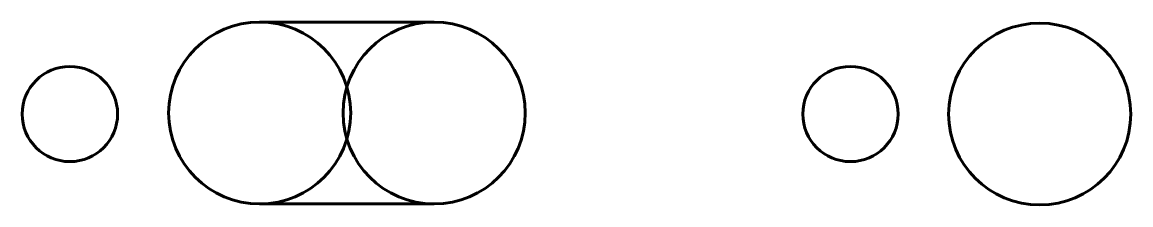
# Model space of a CAD drawing. Header units: millimetres. Extents: x 558 to 685, y -100 to -78.
import ezdxf

# ---------------------------------------------------------------- set-up
doc = ezdxf.new("R2010")
doc.units = ezdxf.units.MM
doc.linetypes.add('K5LT_BASIC', pattern=[0])
doc.layers.add('Системный слой', color=7, linetype='Continuous')

msp = doc.modelspace()

# ---------------------------------------------------------------- linework, layer by layer
at = {"layer": 'Системный слой', "color": 150, "linetype": 'K5LT_BASIC', "lineweight": 60, "true_color": 0x0080ff}
for p, q in [((584.88, -78.5), (605, -78.5)), ((584.88, -99.5), (605, -99.5))]:
    msp.add_line(p, q, dxfattribs=at)
for centre, radius in [((584.88, -89), 10.5), ((605, -89), 10.5), ((674.82, -89.12), 10.5), ((563, -89.12), 5.5), ((653, -89.12), 5.5)]:
    msp.add_circle(centre, radius, dxfattribs=at)

doc.saveas('drawing.dxf')
